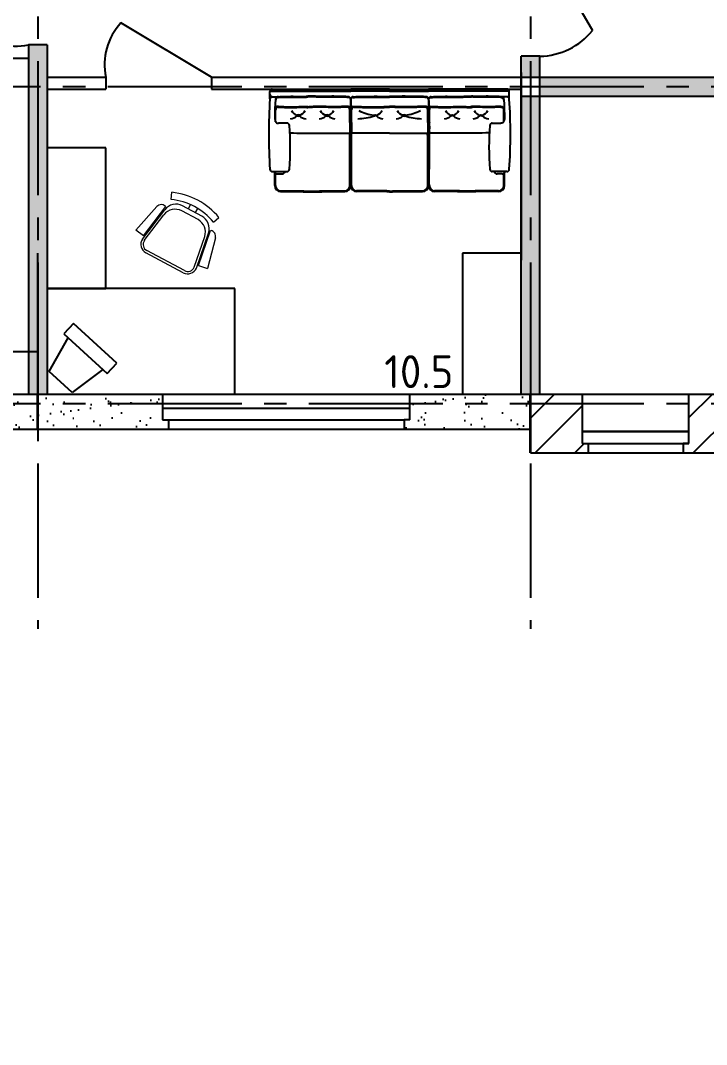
# Model space of a CAD drawing. Header units: millimetres. Extents: x -257254 to 390979, y -202328 to 355504.
# Drawn here: x 79481 to 85329, y 90613 to 99340 of the extents above; entities that cross this region are included whole.
import ezdxf

# ---------------------------------------------------------------- set-up
doc = ezdxf.new("R2010")
doc.units = ezdxf.units.MM
doc.linetypes.add('CENTER2', pattern=[28.575, 19.05, -3.175, 3.175, -3.175])
doc.layers.get('0').update_dxf_attribs({"lineweight": 25})
for name, color, linetype in [('МЕБЕЛЬ', 104, 'Continuous'), ('Окна', 4, 'Continuous'), ('оси', 1, 'CENTER2')]:
    doc.layers.add(name, color=color, linetype=linetype)
doc.styles.get("Standard").update_dxf_attribs({"font": 'GOST_Common.ttf'})

msp = doc.modelspace()

# ---------------------------------------------------------------- hatches: boundary and pattern name
h = msp.add_hatch()
h.set_pattern_fill('LINE', color=256, scale=75, angle=45)
h.paths.add_polyline_path([(84269.1248, 96076.14076), (83829.02596, 96076.14076), (83829.02596, 95656.14076), (84319.02935, 95656.14076), (84319.04756, 95736.2669), (84269.04756, 95736.27826)])
h.paths.add_polyline_path([(84269.14298, 96156.14076), (83829.02596, 96156.14076), (83829.02596, 96076.14076), (84269.1248, 96076.14076)])
h.paths.add_polyline_path([(88029.02596, 96076.14076), (85179.12483, 96076.14076), (85179.04754, 95736.07144), (85129.04754, 95736.08281), (85129.02937, 95656.14076), (88029.02596, 95656.14076)])
h.paths.add_polyline_path([(88029.02596, 96156.14076), (85179.14301, 96156.14076), (85179.12483, 96076.14076), (88029.02596, 96076.14076)])
h.paths.add_polyline_path([(88641.31346, 96076.14076), (88029.02596, 96076.14076), (88029.02596, 95656.14076), (88641.31346, 95656.14076)])
h.paths.add_polyline_path([(88641.31346, 96156.14076), (88029.02596, 96156.14076), (88029.02596, 96076.14076), (88641.31346, 96076.14076)])
h.paths.add_polyline_path([(89829.02596, 96076.14076), (89541.31346, 96076.14076), (89541.31346, 95656.14076), (89829.02596, 95656.14076)])
h.paths.add_polyline_path([(90226.71928, 96076.14076), (89829.02596, 96076.14076), (89829.02596, 95656.14076), (90226.71928, 95656.14076)])
h.paths.add_polyline_path([(89829.02596, 96156.14076), (89541.31346, 96156.14076), (89541.31346, 96076.14076), (89829.02596, 96076.14076)])
h.paths.add_polyline_path([(90226.71928, 96156.14076), (89829.02596, 96156.14076), (89829.02596, 96076.14076), (90226.71928, 96076.14076)])
h.paths.add_polyline_path([(79756.60777, 105928.96897), (79543.96164, 106258.25342), (79583.19033, 106289.25519), (79533.41597, 106352.23814), (79209.02596, 106096.14076), (79209.02596, 104396.14076), (79661.44414, 104396.14076)])
h.paths.add_polyline_path([(80924.00783, 107216.15399), (80974.00783, 107216.14263), (80974.02601, 107296.14262), (80729.18573, 107296.2669), (80522.32176, 107133.0485), (80571.75307, 107070.49964), (80620.68613, 107089.2218), (80725.28447, 106956.86626), (80923.93055, 106876.14076), (80923.95264, 106973.3203)])
h.paths.add_polyline_path([(80923.93055, 106876.14076), (80715.5801, 106969.14588), (80870.41467, 106773.22297)])
h.paths.add_polyline_path([(82729.18573, 107296.01462), (82484.02586, 107295.96917), (82484.00768, 107215.96917), (82534.01677, 107215.95781), (82533.94275, 106970.25072), (82453.19725, 106876.14076), (82732.76744, 106956.86626), (82837.36578, 107089.2218), (82886.19019, 107070.36215), (82935.6215, 107132.91101)])
h.paths.add_polyline_path([(82742.47181, 106969.14588), (82533.93045, 106876.14076), (82586.46825, 106771.74376)])
h.paths.add_polyline_path([(84249.02596, 106096.14076), (83924.63594, 106352.23814), (83874.86158, 106289.25519), (83914.09027, 106258.25342), (83749.02596, 106150.61564), (83749.02596, 104476.14076), (84249.02596, 104476.14076)])
h.paths.add_polyline_path([(83829.02596, 106150.61564), (83653.86233, 105928.96897), (83749.02596, 105853.83979), (83829.02596, 105790.30438)])
h.paths.add_polyline_path([(88029.02596, 106150.61564), (87943.96164, 106258.25342), (87983.19033, 106289.25519), (87933.41597, 106352.23814), (87609.02596, 106096.14076), (87609.02596, 104396.14076), (88029.02596, 104396.14076)])
h.paths.add_polyline_path([(88029.02596, 106150.61564), (88029.02596, 105793.15046), (88202.98824, 105930.4891)])
h.paths.add_polyline_path([(88109.02596, 105856.30835), (88029.02596, 105793.15046), (88029.02596, 104476.14076), (88109.02596, 104476.14076)])
h.paths.add_polyline_path([(89324.01696, 107216.32372), (89374.00783, 107216.14263), (89374.02601, 107296.14262), (89129.18573, 107296.2669), (88922.43041, 107132.91101), (88971.86172, 107070.36215), (89010.98176, 107101.50141), (89115.5801, 106969.14588), (89323.93055, 106876.14076), (89323.94356, 106973.38678)])
h.paths.add_polyline_path([(89323.93055, 106876.14076), (89115.5801, 106969.14588), (89270.38232, 106773.2639)])
h.paths.add_polyline_path([(91129.18573, 107296.01462), (90884.02586, 107295.96917), (90884.00768, 107215.96917), (90933.99764, 107215.95781), (90933.9223, 106796.09531), (90929.80134, 106796.12169), (90938.04137, 106876.12169), (91132.76744, 106956.86626), (91237.36578, 107089.2218), (91286.29884, 107070.49964), (91335.73015, 107133.0485)])
h.paths.add_polyline_path([(91142.47181, 106969.14588), (90854.11139, 106876.14076), (90986.46825, 106771.74376)])
h.paths.add_polyline_path([(92649.02596, 106096.14076), (92324.63594, 106352.23814), (92274.86158, 106289.25519), (92314.09027, 106258.25342), (92229.02596, 106150.61564), (92229.02596, 104476.14076), (92649.02596, 104476.14076)])
h.paths.add_polyline_path([(92229.02596, 106150.61564), (92053.86233, 105928.96897), (92149.02596, 105853.83979), (92149.02596, 105847.33451), (92229.02596, 105784.17661)])
h.paths.add_polyline_path([(92229.02596, 105784.17661), (92149.02596, 105847.33451), (92149.02596, 104476.14076), (92229.02596, 104476.14076)])
h.paths.add_polyline_path([(98349.02596, 106016.14076), (98399.02596, 106016.14076), (98399.02596, 106096.14076), (96429.02596, 106096.14076), (96429.02596, 105676.14076), (98349.02596, 105676.14076)])
h.paths.add_polyline_path([(100629.02596, 106096.14076), (99809.02596, 106096.14076), (99809.02596, 106016.14076), (99859.02596, 106016.14076), (99859.02596, 105676.14076), (100629.02596, 105676.14076)])
h.paths.add_polyline_path([(101829.02596, 106096.14076), (100629.02596, 106096.14076), (100629.02596, 105676.14076), (101829.02596, 105676.14076)])
h.paths.add_polyline_path([(98349.02596, 105676.14076), (96429.02596, 105676.14076), (96429.02596, 105596.14076), (98349.02596, 105596.14076)])
h.paths.add_polyline_path([(101829.02596, 105676.14076), (100629.02596, 105676.14076), (100629.02596, 105597.83062), (101750.72754, 105597.83062), (101829.02596, 105597.56509)])
h.paths.add_polyline_path([(100629.02596, 105676.14076), (99859.02596, 105676.14076), (99859.02596, 105597.83062), (100629.02596, 105597.83062)])
h.paths.add_polyline_path([(102249.02596, 106096.14076), (101829.02596, 106096.14076), (101829.02596, 105676.14076), (102249.02596, 105676.14076)])
h.paths.add_polyline_path([(102249.02596, 105676.14076), (101829.02596, 105676.14076), (101829.02596, 105597.56509), (101829.02596, 105596.14076), (102249.02596, 105596.14076)])
h.paths.add_polyline_path([(102249.02596, 105596.14076), (101829.02596, 105596.14076), (101829.02596, 104476.14076), (102249.02596, 104476.14076)])
h.paths.add_polyline_path([(101829.02596, 105596.14076), (101749.02596, 105596.14076), (101749.02882, 104476.14076), (101829.02596, 104476.14076)])
h.paths.add_polyline_path([(102249.02596, 104476.14076), (101829.02596, 104476.14076), (101829.02596, 104096.05804), (102169.02596, 104096.05804), (102169.02596, 104046.05804), (102249.02596, 104046.05804)])
h.paths.add_polyline_path([(101829.02596, 104476.14076), (101749.02882, 104476.14076), (101749.0298, 104096.05804), (101829.02596, 104096.05804)])
h.paths.add_polyline_path([(102249.02596, 102036.05804), (102169.02596, 102036.05804), (102169.02596, 101986.05804), (101829.02596, 101986.05804), (101829.02596, 100276.14076), (102249.02596, 100276.14076)])
h.paths.add_polyline_path([(101829.02596, 101986.05804), (101749.0352, 101986.05804), (101749.03958, 100276.14076), (101829.02596, 100276.14076)])
h.paths.add_polyline_path([(102249.02596, 96496.14076), (100629.02596, 96496.14076), (100629.02596, 96076.14076), (102304.7226, 96076.14076), (102409.64482, 96159.6608), (102440.78451, 96120.5415), (102505.1206, 96171.75422)])
h.paths.add_polyline_path([(101946.34822, 96076.14076), (100629.02596, 96076.14076), (100629.02596, 95996.14076), (102009.50611, 95996.14076)])
h.paths.add_polyline_path([(102249.02596, 88096.14076), (100549.02596, 88096.14076), (100549.02596, 87676.14076), (102304.7226, 87676.14076), (102409.64482, 87759.6608), (102440.78451, 87720.5415), (102505.1206, 87771.75422)])
h.paths.add_polyline_path([(101947.32502, 87676.14076), (100549.02596, 87676.14076), (100549.02596, 87596.14076), (102006.72498, 87596.14076), (102082.94196, 87499.59926), (102085.24966, 87501.43622)])
h.paths.add_polyline_path([(103284.81847, 86782.39757), (103223.97279, 86733.96328), (103255.7447, 86695.90254), (103121.54533, 86589.07735), (103029.04309, 86381.39591), (103127.56161, 86381.37352), (103369.20895, 86381.3186), (103368.96475, 86331.31865), (103448.83861, 86331.3005), (103449.02596, 86576.14076)])
h.paths.add_polyline_path([(103121.08747, 86589.65671), (102927.08682, 86435.22859), (103029.04309, 86381.39591), (102948.91306, 86381.41412)])
h.paths.add_polyline_path([(103029.04309, 86381.39591), (103029.07144, 86381.3959), (103127.56161, 86381.37352)], flags=17)
h.paths.add_polyline_path([(103449.02596, 84576.14077), (103448.96139, 84821.29148), (103368.83525, 84821.32788), (103368.84303, 84771.31878), (102948.84304, 84771.41424), (103029.02596, 84771.39602), (103029.02596, 84826.14076), (103029.02596, 84749.72199), (103121.70078, 84563.40087), (103255.90014, 84456.57568), (103225.03236, 84417.80044), (103285.87804, 84369.36615)])
h.paths.add_polyline_path([(103029.02596, 84749.72199), (103029.02596, 84771.39602), (102927.24227, 84717.24964), (103121.24292, 84562.82152)])
h.paths.add_polyline_path([(102505.1206, 83380.52731), (102440.78451, 83431.74003), (102409.64482, 83392.62073), (102304.7226, 83476.14076), (100548.53891, 83476.14076), (100548.53891, 83056.14076), (102249.02596, 83056.14076)])
h.paths.add_polyline_path([(102085.24966, 83650.8453), (101947.32502, 83476.14076), (102304.7226, 83476.14076)])
h.paths.add_polyline_path([(102085.24966, 83650.8453), (102082.94196, 83652.68227), (102006.72498, 83556.14076), (100629.02596, 83556.14076), (100629.02596, 83476.14076), (101947.32502, 83476.14076)])
h.paths.add_polyline_path([(100629.02596, 79276.14076), (98229.02596, 79276.14076), (98229.02596, 78856.14076), (100629.02596, 78856.14076)])
h.paths.add_polyline_path([(98229.02596, 79276.14076), (96429.02596, 79276.14076), (96429.02596, 78856.14076), (98229.02596, 78856.14076)])
h.paths.add_polyline_path([(96429.02596, 79276.14076), (94329.02596, 79276.14076), (94329.02596, 78856.14076), (96429.02596, 78856.14076)])
h.paths.add_polyline_path([(94329.02596, 79276.14076), (92229.02596, 79276.14076), (92229.02596, 78856.14076), (94329.02596, 78856.14076)])
h.paths.add_polyline_path([(92229.02596, 79276.14076), (92009.02596, 79276.14076), (92009.02596, 78856.14076), (92229.02596, 78856.14076)])
h.paths.add_polyline_path([(92229.02596, 79356.14076), (92009.02596, 79356.14076), (92009.02596, 79276.14076), (92229.02596, 79276.14076)])
h.paths.add_polyline_path([(94329.02596, 79356.14076), (93429.02596, 79356.14076), (92229.02596, 79356.14076), (92229.02596, 79276.14076), (94329.02596, 79276.14076)])
h.paths.add_polyline_path([(96429.02596, 79356.14076), (94329.02596, 79356.14076), (94329.02596, 79276.14076), (96429.02596, 79276.14076)])
h.paths.add_polyline_path([(98229.02596, 79356.14076), (97748.89825, 79356.14076), (96509.02596, 79356.14076), (96429.02596, 79356.14076), (96429.02596, 79276.14076), (98229.02596, 79276.14076)])
h.paths.add_polyline_path([(100629.02596, 79356.14076), (98229.02596, 79356.14076), (98229.02596, 79276.14076), (100629.02596, 79276.14076)])
at = {"ltscale": 50}
h = msp.add_hatch(color=256, dxfattribs=at)
h.dxf.hatch_style = 1
h.paths.add_polyline_path([(79629.02596, 99133.78106), (79549.02596, 99133.78106), (79549.02596, 98776.14076), (79629.02596, 98776.14076)])
h.paths.add_polyline_path([(79709.02596, 99133.78106), (79629.02596, 99133.78106), (79629.02596, 98776.14076), (79709.02596, 98776.14076)])
h.paths.add_polyline_path([(79629.02596, 98776.14076), (79549.02596, 98776.14076), (79549.02596, 96156.14076), (79629.02596, 96156.14076)])
h.paths.add_polyline_path([(79709.02596, 98776.14076), (79629.02596, 98776.14076), (79629.02596, 96156.14076), (79709.02596, 96156.14076)])
h.paths.add_polyline_path([(83829.02596, 98696.14076), (83749.02596, 98696.14076), (83749.02596, 97296.14076), (83749.02596, 96156.14076), (83829.02596, 96156.14076)])
h.paths.add_polyline_path([(83909.02596, 98696.14076), (83829.02596, 98696.14076), (83829.02596, 96156.14076), (83909.02596, 96156.14076)])
h.paths.add_polyline_path([(83829.02596, 99035.019), (83749.02596, 99035.019), (83749.02596, 98856.14076), (83829.02596, 98856.14076)])
h.paths.add_polyline_path([(83909.02596, 99035.019), (83829.02596, 99035.019), (83829.02596, 98856.14076), (83909.02596, 98856.14076)])
h.paths.add_polyline_path([(88029.02596, 98856.14076), (83909.02596, 98856.14076), (83909.02596, 98776.14076), (88029.02596, 98776.14076)])
h.paths.add_polyline_path([(88029.02596, 98776.14076), (83909.02596, 98776.14076), (83909.02596, 98696.14076), (88029.02596, 98696.14076)])
h.paths.add_polyline_path([(88741.31346, 98856.14076), (88029.02596, 98856.14076), (88029.02596, 98776.14076), (88741.31346, 98776.14076)])
h.paths.add_polyline_path([(88741.31346, 98776.14076), (88029.02596, 98776.14076), (88029.02596, 98696.14076), (88741.31346, 98696.14076)])
h.paths.add_polyline_path([(89749.02596, 98856.14076), (88741.31346, 98856.14076), (88741.31346, 98776.14076), (89749.02596, 98776.14076)])
h.paths.add_polyline_path([(89749.02596, 98776.14076), (88741.31346, 98776.14076), (88741.31346, 98696.14076), (89749.02596, 98696.14076)])
h.paths.add_polyline_path([(89829.02596, 99026.14076), (89749.02596, 99026.14076), (89749.02596, 98856.14076), (89829.02596, 98856.14076)])
h.paths.add_polyline_path([(89909.02596, 99026.14076), (89829.02596, 99026.14076), (89829.02596, 98856.14076), (89909.02596, 98856.14076)])
h.paths.add_polyline_path([(89829.02596, 98696.14076), (89749.02596, 98696.14076), (89749.02596, 96156.14076), (89829.02596, 96156.14076)])
h.paths.add_polyline_path([(89909.02596, 98696.14076), (89829.02596, 98696.14076), (89829.02596, 96156.14076), (89909.02596, 96156.14076)])
at = {"ltscale": 60}
h = msp.add_hatch(dxfattribs=at)
h.set_pattern_fill('AR-SAND', color=256, scale=5)
h.paths.add_polyline_path([(79500.10445, 96156.14087), (78555.10445, 96156.14087), (78555.10445, 96076.14087), (78605.10445, 96076.14087), (78605.10445, 95856.14087), (79500.10445, 95856.14087)])
h.paths.add_polyline_path([(80741.17458, 95936.14076), (80691.17458, 95936.14076), (80691.17458, 96156.14076), (79500.10445, 96156.14087), (79500.10445, 95856.14087), (79580.10445, 95856.14087), (80741.17458, 95856.14087)])
h.paths.add_polyline_path([(83829.02596, 96156.14076), (82801.17458, 96156.14076), (82801.17458, 95936.14076), (82751.17458, 95936.14076), (82751.17458, 95856.14087), (83829.02596, 95856.14087)])

# ---------------------------------------------------------------- linework, layer by layer
for p, q in [((83909.02596, 100035.019), (84356.41377, 99254.09382)), ((81109.02596, 98856.14076), (80337.00281, 99318.72077))]:
    msp.add_line(p, q)
at = {"ltscale": 50}
for p, q in [((79709.02596, 99133.78106), (79549.02596, 99133.78106)), ((83909.02596, 99035.019), (83749.02596, 99035.019)), ((83749.02596, 98896.14076), (83749.02596, 97296.14076)), ((79709.02596, 98856.14076), (80209.02596, 98856.14076)), ((80209.02596, 98856.14076), (80209.02596, 98756.14076)), ((81109.02596, 98856.14076), (81109.02596, 98756.14076)), ((81109.02596, 98856.14076), (83749.02596, 98856.14076)), ((83749.02596, 98856.14076), (88741.31346, 98856.14076)), ((83909.02596, 98776.14076), (83909.02596, 98856.14076)), ((79709.02596, 98776.14076), (79709.02596, 98696.14076)), ((79709.02596, 98756.14076), (80209.02596, 98756.14076)), ((81109.02596, 98756.14076), (83749.02596, 98756.14076)), ((83749.02596, 98696.14076), (88741.31346, 98696.14076)), ((85179.07026, 95836.00326), (84269.07029, 95836.27826)), ((85179.07026, 95836.07144), (84269.07029, 95836.27826)), ((83829.02596, 95656.14076), (88641.31346, 95656.14076))]:
    msp.add_line(p, q, dxfattribs=at)
at = {"ltscale": 20}
for p, q in [((79709.02596, 99133.78106), (79709.02596, 96156.14076)), ((83749.02596, 96156.14076), (83749.02596, 99035.019)), ((83909.02596, 96156.14076), (83909.02596, 99035.019)), ((75509.02596, 96156.14076), (88641.31346, 96156.14076)), ((83829.02596, 96156.14076), (83909.02596, 96156.14076)), ((75009.02596, 95856.14076), (83829.02596, 95856.14076))]:
    msp.add_line(p, q, dxfattribs=at)
at = {"lineweight": 35, "ltscale": 50}
for p, q in [((79629.02596, 95856.14076), (79629.02596, 96156.14076)), ((83829.02596, 95656.14076), (83829.02596, 96156.14076))]:
    msp.add_line(p, q, dxfattribs=at)
for centre, radius, start, end in [((80713.50725, 98965.56451), 516.2121, 136.832764389, 192.238082458), ((79439.6022, 99638.26235), 516.2121, 226.832764388, 282.238082458), ((83896.93909, 99626.06062), 591.16519, 271.171541834, 321.008169437)]:
    msp.add_arc(centre, radius, start, end)
at = {"layer": 'МЕБЕЛЬ', "ltscale": 20}
msp.add_line((79549.02596, 99133.78106), (79549.02596, 96156.14076), dxfattribs=at)
at = {"layer": 'МЕБЕЛЬ'}
for p, q in [((78629.02596, 99019.54269), (79549.02596, 99019.54269)), ((80209.02596, 98256.14076), (79709.02596, 98256.14076)), ((80209.02596, 97056.14076), (80209.02596, 98256.14076)), ((83749.02596, 97356.14076), (83249.02596, 97356.14076)), ((83249.02596, 97356.14076), (83249.02596, 96156.14076)), ((79709.02596, 97056.14076), (80209.02596, 97056.14076)), ((81309.02596, 97056.14076), (79709.02596, 97056.14076)), ((81309.02596, 96156.14076), (81309.02596, 97056.14076)), ((79931.81892, 96758.08843), (79850.67934, 96669.41786)), ((80300.68963, 96420.54673), (79931.81892, 96758.08843)), ((79725.84634, 96349.19835), (79886.75218, 96636.40876)), ((79850.67934, 96669.41786), (80219.55005, 96331.87616)), ((78629.02596, 96519.54269), (79629.02596, 96519.54269)), ((79921.8272, 96169.86259), (79725.84634, 96349.19835)), ((80182.57237, 96365.71324), (79921.8272, 96169.86259)), ((80219.55005, 96331.87616), (80300.68963, 96420.54673))]:
    msp.add_line(p, q, dxfattribs=at)
at = {"layer": 'МЕБЕЛЬ', "ltscale": 60}
for p, q in [((81607.27069, 98672.99103), (81607.38797, 98736.14076)), ((81607.48822, 98738.14076), (82295.57375, 98738.14076)), ((81609.05766, 98744.14076), (82295.57375, 98744.14076)), ((81627.38797, 98756.14076), (82295.57375, 98756.14076)), ((82627.56378, 98756.14076), (82295.57375, 98756.14076)), ((82627.56378, 98744.14076), (82295.57375, 98744.14076)), ((82627.56378, 98738.14076), (82295.57375, 98738.14076)), ((82627.56378, 98756.14076), (82959.55381, 98756.14076)), ((82627.56378, 98744.14076), (82959.55381, 98744.14076)), ((82627.56378, 98738.14076), (82959.55381, 98738.14076)), ((83627.7396, 98756.14076), (82959.55381, 98756.14076)), ((83646.0699, 98744.14076), (82959.55381, 98744.14076)), ((83647.63935, 98738.14076), (82959.55381, 98738.14076)), ((83647.85688, 98672.99103), (83647.7396, 98736.14076)), ((81627.38797, 98690.47007), (81679.27998, 98690.47007)), ((82296.32143, 98670.47007), (82294.88327, 98670.47007)), ((82958.80614, 98670.47007), (82960.24429, 98670.47007)), ((83627.7396, 98690.47007), (83575.84759, 98690.47007)), ((81654.86496, 98477.61114), (81655.19764, 98575.70241)), ((82288.14593, 98471.73364), (82288.14593, 98581.09907)), ((82303.00157, 98471.73364), (82303.00157, 98581.09907)), ((82952.12599, 98471.73364), (82952.12599, 98581.09907)), ((82966.98163, 98471.73364), (82966.98163, 98581.09907)), ((83600.26261, 98477.61114), (83599.92993, 98575.70241)), ((81752.62583, 98466.0165), (81679.00318, 98466.0165)), ((83502.50174, 98466.0165), (83576.12439, 98466.0165)), ((81627.11117, 98052.84682), (81752.62583, 98052.84682)), ((81668.63379, 98032.82361), (81709.81647, 98032.82361)), ((83628.0164, 98052.84682), (83502.50174, 98052.84682)), ((83586.49377, 98032.82361), (83545.3111, 98032.82361))]:
    msp.add_line(p, q, dxfattribs=at)
at = {"layer": 'МЕБЕЛЬ', "lineweight": 9}
for p, q in [((80764.98578, 97815.12535), (80771.34642, 97875.99964)), ((80644.34421, 97754.94582), (80464.33465, 97553.21001)), ((80528.03201, 97504.80912), (80718.64293, 97755.66012)), ((80718.64293, 97755.66012), (80714.94065, 97758.96367)), ((81025.6115, 97673.31576), (80862.75086, 97760.29706)), ((80928.93134, 97771.29746), (80909.6721, 97735.23716)), ((80990.63082, 97738.97163), (80971.11108, 97702.42357)), ((80520.06144, 97476.19807), (80710.67236, 97727.04907)), ((80535.98578, 97464.09784), (80703.08, 97683.99999)), ((80994.05568, 97643.06519), (80855.1585, 97717.24799)), ((81125.54867, 97622.55439), (81172.60402, 97661.69428)), ((80528.03201, 97504.80912), (80464.33465, 97553.21001)), ((80961.16157, 97237.01815), (81050.99751, 97498.18273)), ((80980.07396, 97230.51263), (81082.55333, 97528.4333)), ((80999.42, 97253.04822), (81101.89938, 97550.96889)), ((81142.62491, 97488.82196), (81075.06953, 97227.02613)), ((81101.89938, 97550.96889), (81106.70389, 97549.7291)), ((80868.41951, 97190.42608), (80548.83902, 97361.10898)), ((80877.84159, 97208.06763), (80558.2611, 97378.75053)), ((80999.42, 97253.04822), (81075.06953, 97227.02613))]:
    msp.add_line(p, q, dxfattribs=at)
at = {"layer": 'МЕБЕЛЬ', "ltscale": 50}
msp.add_line((79629.02596, 96156.14076), (79629.02596, 97356.14076), dxfattribs=at)
at = {"layer": 'МЕБЕЛЬ', "ltscale": 60}
for centre, radius, start, end in [((81627.38797, 98736.14076), 20, 90, 180), ((81627.38797, 98710.47007), 20, 180, 270), ((83627.7396, 98736.14076), 20, 0, 90), ((83627.7396, 98710.47007), 20, 270, 0), ((86278.40195, 98371.65844), 4680.83817, 176.339908787, 183.660091213), ((81627.11117, 98670.47007), 20, 90, 180), ((82274.82608, 98670.47007), 20, 0, 90), ((82280.99348, 98670.47007), 13.8326, 0, 90), ((82316.32143, 98670.47007), 20, 90, 180), ((82310.15402, 98670.47007), 13.8326, 90, 180), ((82938.80614, 98670.47007), 20, 0, 90), ((82944.97354, 98670.47007), 13.8326, 0, 90), ((82980.30149, 98670.47007), 20, 90, 180), ((82974.13408, 98670.47007), 13.8326, 90, 180), ((83628.0164, 98670.47007), 20, 0, 90), ((78976.72561, 98371.65844), 4680.83817, 356.339908787, 3.660091213), ((81772.94747, 98603.56049), 101.1392, 275.42702206, 310.276979686), ((81866.53258, 98615.37675), 87.12676, 209.711018408, 250.258637086), ((81924.55151, 98603.56049), 101.1392, 229.723020314, 264.57297794), ((81830.9664, 98615.37675), 87.12676, 289.741362914, 330.288981592), ((82018.59899, 98603.56049), 101.1392, 275.42702206, 310.276979686), ((82112.1841, 98615.37675), 87.12676, 209.711018408, 250.258637086), ((82170.20302, 98603.56049), 101.1392, 229.723020314, 264.57297794), ((82076.61791, 98615.37675), 87.12676, 289.741362914, 330.288981592), ((82268.14593, 98581.09907), 20, 0, 90), ((82274.14593, 98587.09907), 20, 0, 90), ((82317.00157, 98587.09907), 20, 90, 180), ((82323.00157, 98581.09907), 20, 90, 180), ((82337.23475, 99031.22689), 528.70377, 272.08948957, 287.284431622), ((82548.65309, 98948.07453), 418.40927, 243.9426691, 262.369066603), ((82580.54004, 98603.56049), 101.1392, 229.723020314, 264.57297794), ((82486.95493, 98615.37675), 87.12676, 289.741362914, 330.288981592), ((82674.58752, 98603.56049), 101.1392, 275.42702206, 310.276979686), ((82768.17263, 98615.37675), 87.12676, 209.711018408, 250.258637086), ((82917.89281, 99031.22689), 528.70377, 252.715568378, 267.91051043), ((82706.47447, 98948.07453), 418.40927, 277.630933397, 296.0573309), ((82932.12599, 98581.09907), 20, 0, 90), ((82938.12599, 98587.09907), 20, 0, 90), ((82980.98163, 98587.09907), 20, 90, 180), ((82986.98163, 98581.09907), 20, 90, 180), ((83084.92454, 98603.56049), 101.1392, 275.42702206, 310.276979686), ((83178.50965, 98615.37675), 87.12676, 209.711018408, 250.258637086), ((83236.52858, 98603.56049), 101.1392, 229.723020314, 264.57297794), ((83142.94347, 98615.37675), 87.12676, 289.741362914, 330.288981592), ((83330.57606, 98603.56049), 101.1392, 275.42702206, 310.276979686), ((83424.16117, 98615.37675), 87.12676, 209.711018408, 250.258637086), ((83482.18009, 98603.56049), 101.1392, 229.723020314, 264.57297794), ((83388.59498, 98615.37675), 87.12676, 289.741362914, 330.288981592), ((81752.62583, 98446.0165), 20, 0, 90), ((79653.8462, 98259.43166), 2126.97932, 354.967378083, 5.032621917), ((85601.28137, 98259.43166), 2126.97932, 174.967378083, 185.032621917), ((83502.50174, 98446.0165), 20, 90, 180), ((81627.11117, 98072.84682), 20, 180, 270), ((81667.12614, 98058.44569), 25.66639, 192.599817018, 273.367502609), ((81711.32412, 98058.44569), 25.66639, 266.632497391, 347.400182982), ((81752.62583, 98072.84682), 20, 270, 0), ((83502.50174, 98072.84682), 20, 180, 270), ((83543.80345, 98058.44569), 25.66639, 192.599817018, 273.367502609), ((83588.00142, 98058.44569), 25.66639, 266.632497391, 347.400182982), ((83628.0164, 98072.84682), 20, 270, 0), ((81698.46623, 97932.82361), 50, 180, 270), ((81698.46623, 97932.82361), 44, 180, 270), ((82244.93725, 97932.82361), 50, 270, 0), ((82244.93725, 97932.82361), 44, 270, 0), ((82346.21026, 97932.82361), 50, 180, 270), ((82346.21026, 97932.82361), 44, 180, 270), ((82908.91731, 97932.82361), 50, 270, 0), ((82908.91731, 97932.82361), 44, 270, 0), ((83010.19032, 97932.82361), 50, 180, 270), ((83010.19032, 97932.82361), 44, 180, 270), ((83556.66133, 97932.82361), 44, 270, 0), ((83556.66133, 97932.82361), 50, 270, 0)]:
    msp.add_arc(centre, radius, start, end, dxfattribs=at)
at = {"layer": 'МЕБЕЛЬ', "lineweight": 9}
for centre, radius, start, end in [((80708.62927, 97275.76753), 603.49982, 39.753140299, 84.034914649), ((80681.65136, 97721.65653), 50, 48.257356715, 138.257356715), ((80806.2184, 97654.44773), 120, 61.894027473, 142.77035501), ((80708.62927, 97275.76753), 542.29412, 39.753140299, 84.034914649), ((80798.62604, 97611.39865), 120, 61.894027473, 142.77035501), ((80969.07904, 97567.46643), 120, 341.017699937, 61.894027473), ((80937.52322, 97537.21586), 120, 341.017699937, 61.894027473), ((81094.21082, 97501.31502), 50, 345.530698231, 75.530698231), ((80586.52733, 97431.6752), 80, 146.183434336, 241.894027473), ((80586.52733, 97431.6752), 60, 146.183434336, 241.894027473), ((80906.10782, 97260.9923), 80, 241.894027473, 337.604620611), ((80906.10782, 97260.9923), 60, 241.894027473, 337.604620611)]:
    msp.add_arc(centre, radius, start, end, dxfattribs=at)
at = {"layer": 'МЕБЕЛЬ', "ltscale": 60, "extrusion": (0, 0, -1)}
for centre in [(81848.74949, 98530.06152), (82094.40101, 98530.06152), (82750.38954, 98530.06152)]:
    msp.add_ellipse(centre, major_axis=(-16, 0), ratio=0.3016232448, start_param=-1.5707963268, end_param=4.7123889804, dxfattribs=at)
at = {"layer": 'МЕБЕЛЬ', "ltscale": 60}
for centre in [(82504.73802, 98530.06152), (83160.72656, 98530.06152), (83406.37808, 98530.06152)]:
    msp.add_ellipse(centre, major_axis=(16, 0), ratio=0.3016232448, start_param=-1.5707963268, end_param=4.7123889804, dxfattribs=at)
for points in [[(81679.27998, 98690.47007), (81663.37127, 98687.09961), (81654.78055, 98663.71907), (81651.23188, 98621.87346), (81649.45579, 98516.90478), (81652.65134, 98483.57014), (81662.58754, 98467.96668), (81679.00318, 98466.0165)], [(83575.84759, 98690.47007), (83591.7563, 98687.09961), (83600.34701, 98663.71907), (83603.89569, 98621.87346), (83605.67177, 98516.90478), (83602.47623, 98483.57014), (83592.54002, 98467.96668), (83576.12439, 98466.0165)], [(82288.14593, 98471.73364), (82289.65282, 98448.6471), (82288.61938, 98420.4193), (82289.65282, 98394.60118), (82287.54329, 98380.492)], [(82303.00157, 98471.73364), (82301.49468, 98448.6471), (82302.52812, 98420.4193), (82301.49468, 98394.60118), (82303.60421, 98380.492)], [(82952.12599, 98471.73364), (82953.63288, 98448.6471), (82952.59944, 98420.4193), (82953.63288, 98394.60118), (82951.52336, 98380.492)], [(82966.98163, 98471.73364), (82965.47474, 98448.6471), (82966.50818, 98420.4193), (82965.47474, 98394.60118), (82967.58427, 98380.492)], [(81698.46623, 97888.82361), (81863.2711, 97888.44552), (81904.50176, 97886.69888), (82013.73995, 97886.69888), (82152.6909, 97888.44552), (82244.93725, 97888.82361)], [(81698.46623, 97882.82361), (81863.2711, 97882.44552), (81904.50176, 97880.69888), (82013.73995, 97880.69888), (82152.6909, 97882.44552), (82244.93725, 97882.82361)], [(83556.66133, 97888.82361), (83391.85646, 97888.44552), (83350.62581, 97886.69888), (83241.38762, 97886.69888), (83102.43666, 97888.44552), (83010.19032, 97888.82361)], [(83556.66133, 97882.82361), (83391.85646, 97882.44552), (83350.62581, 97880.69888), (83241.38762, 97880.69888), (83102.43666, 97882.44552), (83010.19032, 97882.82361)]]:
    msp.add_spline(points, degree=3, dxfattribs=at)
for points, knots in [([(81678.75868, 98683.59914), (81677.41199, 98683.67027), (81676.09096, 98683.72216), (81673.39017, 98683.63665), (81672.03448, 98683.50203), (81669.49208, 98682.87389), (81668.26792, 98682.35508), (81666.04098, 98680.91748), (81665.03326, 98680.01759), (81663.17332, 98678.01186), (81662.3459, 98676.92521), (81661.38364, 98675.49899), (81661.18127, 98675.18854), (81660.85726, 98674.67761), (81660.73281, 98674.4778), (81660.51583, 98674.12424), (81660.4226, 98673.97056), (81660.26932, 98673.71547), (81660.20877, 98673.61404), (81660.11081, 98673.44906), (81660.11672, 98673.46013), (81660.037, 98673.31502), (81659.97336, 98673.19571), (81659.722, 98672.69349), (81659.47357, 98672.16585), (81658.55136, 98669.93818), (81657.70029, 98667.5926), (81656.27414, 98662.32635), (81655.74577, 98660.13174), (81655.22527, 98657.58646)], [0.6291264674, 0.6291264674, 0.6291264674, 0.6291264674, 1.0191526006, 1.0191526006, 1.4139604491, 1.4139604491, 1.8087682975, 1.8087682975, 2.203576146, 2.203576146, 2.5983839944, 2.5983839944, 2.7071929769, 2.7071929769, 2.7768047964, 2.7768047964, 2.8302631812, 2.8302631812, 2.8655529665, 2.8655529665, 2.8876925478, 2.8876925478, 2.909832129, 2.909832129, 2.9541112915, 2.9541112915, 3.0426696165, 3.0426696165, 3.0916325138, 3.0916325138, 3.0916325138, 3.0916325138]), ([(81678.75868, 98683.59914), (81721.99731, 98686.74692), (81794.23832, 98689.11952), (81892.37839, 98685.3121), (81929.31593, 98689.03078), (81929.31593, 98689.03078), (81929.31593, 98689.03078)], [4.135083339, 4.135083339, 4.135083339, 4.135083339, 15.6229277322, 25.8173707497, 33.5718748668, 36.9020005731, 36.9020005731, 36.9020005731, 36.9020005731]), ([(81679.27998, 98690.47007), (81721.03522, 98692.21043), (81796.75585, 98695.36647), (81898.37833, 98691.29247), (81929.31593, 98695.05817), (81929.31593, 98695.05817), (81929.31593, 98695.05817)], [0, 0, 0, 0, 12.532509895, 22.7269529125, 30.4814570296, 33.2114202247, 33.2114202247, 33.2114202247, 33.2114202247]), ([(82274.82608, 98690.47007), (82219.58667, 98692.21043), (82143.86605, 98695.36647), (82042.24357, 98691.29247), (81973.34956, 98694.88667), (81938.41324, 98695.08004), (81929.31593, 98695.05817)], [0, 0, 0, 0, 12.532509895, 22.7269529125, 30.4814570296, 33.2114202247, 33.2114202247, 33.2114202247, 33.2114202247]), ([(82280.99348, 98684.30266), (82231.2421, 98686.29303), (82152.69653, 98689.36443), (82048.2435, 98685.3121), (81977.35005, 98688.99156), (81940.41351, 98689.0944), (81929.31593, 98689.03078)], [2.2415325651, 2.2415325651, 2.2415325651, 2.2415325651, 15.6229277322, 25.8173707497, 33.5718748668, 36.9020005731, 36.9020005731, 36.9020005731, 36.9020005731]), ([(82294.88327, 98670.47007), (82294.63107, 98644.29627), (82293.79372, 98565.8205), (82294.9194, 98468.52632), (82293.81919, 98397.4211), (82293.49741, 98378.61381)], [15.850982835, 15.850982835, 15.850982835, 15.850982835, 23.7034051243, 39.3944722432, 45.0373480236, 45.0373480236, 45.0373480236, 45.0373480236]), ([(82296.26423, 98670.47007), (82296.51644, 98644.29627), (82297.35378, 98565.8205), (82296.2281, 98468.52632), (82297.32831, 98397.4211), (82297.65009, 98378.61381)], [15.850982835, 15.850982835, 15.850982835, 15.850982835, 23.7034051243, 39.3944722432, 45.0373480236, 45.0373480236, 45.0373480236, 45.0373480236]), ([(82310.15402, 98684.30266), (82359.90541, 98686.29303), (82438.45097, 98689.36443), (82580.23363, 98686.28279), (82626.46738, 98686.76881), (82627.56378, 98686.78141)], [2.2415325651, 2.2415325651, 2.2415325651, 2.2415325651, 15.6229277322, 25.8173707497, 26.067033571, 26.067033571, 26.067033571, 26.067033571]), ([(82316.32143, 98690.47007), (82371.56083, 98692.21043), (82521.33968, 98695.20774), (82597.21244, 98692.61877), (82627.56378, 98692.66899)], [0, 0, 0, 0, 12.532509895, 21.583936469, 21.583936469, 21.583936469, 21.583936469]), ([(82938.80614, 98690.47007), (82883.56674, 98692.21043), (82733.78789, 98695.20774), (82657.91512, 98692.61877), (82627.56378, 98692.66899)], [0, 0, 0, 0, 12.532509895, 21.583936469, 21.583936469, 21.583936469, 21.583936469]), ([(82944.97354, 98684.30266), (82895.22216, 98686.29303), (82816.67659, 98689.36443), (82674.89393, 98686.28279), (82628.66018, 98686.76881), (82627.56378, 98686.78141)], [2.2415325651, 2.2415325651, 2.2415325651, 2.2415325651, 15.6229277322, 25.8173707497, 26.067033571, 26.067033571, 26.067033571, 26.067033571]), ([(82958.86333, 98670.47007), (82958.61113, 98644.29627), (82957.77378, 98565.8205), (82958.89946, 98468.52632), (82957.79925, 98397.4211), (82957.47747, 98378.61381)], [15.850982835, 15.850982835, 15.850982835, 15.850982835, 23.7034051243, 39.3944722432, 45.0373480236, 45.0373480236, 45.0373480236, 45.0373480236]), ([(82960.24429, 98670.47007), (82960.4965, 98644.29627), (82961.33385, 98565.8205), (82960.20817, 98468.52632), (82961.30838, 98397.4211), (82961.63015, 98378.61381)], [15.850982835, 15.850982835, 15.850982835, 15.850982835, 23.7034051243, 39.3944722432, 45.0373480236, 45.0373480236, 45.0373480236, 45.0373480236]), ([(82974.13408, 98684.30266), (83023.88547, 98686.29303), (83102.43103, 98689.36443), (83206.88406, 98685.3121), (83277.77752, 98688.99156), (83314.71406, 98689.0944), (83325.81163, 98689.03078)], [2.2415325651, 2.2415325651, 2.2415325651, 2.2415325651, 15.6229277322, 25.8173707497, 33.5718748668, 36.9020005731, 36.9020005731, 36.9020005731, 36.9020005731]), ([(82980.30149, 98690.47007), (83035.54089, 98692.21043), (83111.26152, 98695.36647), (83212.884, 98691.29247), (83281.77801, 98694.88667), (83316.71432, 98695.08004), (83325.81163, 98695.05817)], [0, 0, 0, 0, 12.532509895, 22.7269529125, 30.4814570296, 33.2114202247, 33.2114202247, 33.2114202247, 33.2114202247]), ([(83575.84759, 98690.47007), (83534.09234, 98692.21043), (83458.37171, 98695.36647), (83356.74924, 98691.29247), (83325.81163, 98695.05817), (83325.81163, 98695.05817), (83325.81163, 98695.05817)], [0, 0, 0, 0, 12.532509895, 22.7269529125, 30.4814570296, 33.2114202247, 33.2114202247, 33.2114202247, 33.2114202247]), ([(83576.36889, 98683.59914), (83533.13026, 98686.74692), (83460.88924, 98689.11952), (83362.74917, 98685.3121), (83325.81163, 98689.03078), (83325.81163, 98689.03078), (83325.81163, 98689.03078)], [4.135083339, 4.135083339, 4.135083339, 4.135083339, 15.6229277322, 25.8173707497, 33.5718748668, 36.9020005731, 36.9020005731, 36.9020005731, 36.9020005731]), ([(83576.36889, 98683.59914), (83577.71557, 98683.67027), (83579.0366, 98683.72216), (83581.73739, 98683.63665), (83583.09308, 98683.50203), (83585.63548, 98682.87389), (83586.85964, 98682.35508), (83589.08658, 98680.91748), (83590.0943, 98680.01759), (83591.95424, 98678.01186), (83592.78167, 98676.92521), (83593.74393, 98675.49899), (83593.9463, 98675.18854), (83594.2703, 98674.67761), (83594.39476, 98674.4778), (83594.61174, 98674.12424), (83594.70497, 98673.97056), (83594.85824, 98673.71547), (83594.9188, 98673.61404), (83595.01676, 98673.44906), (83595.01084, 98673.46013), (83595.09057, 98673.31502), (83595.15421, 98673.19571), (83595.40556, 98672.69349), (83595.654, 98672.16585), (83596.5762, 98669.93818), (83597.42727, 98667.5926), (83598.85343, 98662.32635), (83599.38179, 98660.13174), (83599.9023, 98657.58646)], [0.6291264674, 0.6291264674, 0.6291264674, 0.6291264674, 1.0191526006, 1.0191526006, 1.4139604491, 1.4139604491, 1.8087682975, 1.8087682975, 2.203576146, 2.203576146, 2.5983839944, 2.5983839944, 2.7071929769, 2.7071929769, 2.7768047964, 2.7768047964, 2.8302631812, 2.8302631812, 2.8655529665, 2.8655529665, 2.8876925478, 2.8876925478, 2.909832129, 2.909832129, 2.9541112915, 2.9541112915, 3.0426696165, 3.0426696165, 3.0916325138, 3.0916325138, 3.0916325138, 3.0916325138]), ([(81679.01542, 98607.09867), (81677.35924, 98607.18615), (81675.56286, 98607.25793), (81671.52892, 98607.01643), (81669.26311, 98606.67245), (81665.77328, 98605.24502), (81664.62968, 98604.59844), (81662.60392, 98603.17488), (81661.69579, 98602.38961), (81658.52245, 98599.23972), (81656.82519, 98596.64105), (81655.05403, 98593.65338), (81652.36281, 98588.74816), (81649.91585, 98576.78253)], [0.6291264674, 0.6291264674, 0.6291264674, 0.6291264674, 1.0943231526, 1.0943231526, 1.5951502485, 1.5951502485, 1.8583768918, 1.8583768918, 2.1216035352, 2.1216035352, 2.8706248435, 2.8706248435, 3.0916325138, 3.0916325138, 3.0916325138, 3.0916325138]), ([(81678.73105, 98601.71508), (81677.38436, 98601.78621), (81676.06333, 98601.83811), (81673.36254, 98601.75259), (81672.00685, 98601.61798), (81669.46445, 98600.98983), (81668.24029, 98600.47103), (81666.01335, 98599.03342), (81665.00563, 98598.13353), (81663.14569, 98596.1278), (81662.31827, 98595.04115), (81661.35601, 98593.61493), (81661.15364, 98593.30448), (81660.82963, 98592.79355), (81660.70518, 98592.59374), (81660.4882, 98592.24018), (81660.39497, 98592.0865), (81660.24169, 98591.83141), (81660.18114, 98591.72998), (81660.08318, 98591.565), (81660.08909, 98591.57607), (81660.00937, 98591.43096), (81659.94573, 98591.31165), (81659.69437, 98590.80943), (81659.44594, 98590.28179), (81658.52373, 98588.05412), (81657.67266, 98585.70854), (81656.2465, 98580.44229), (81655.71814, 98578.24768), (81655.19764, 98575.70241)], [0.6291264674, 0.6291264674, 0.6291264674, 0.6291264674, 1.0191526006, 1.0191526006, 1.4139604491, 1.4139604491, 1.8087682975, 1.8087682975, 2.203576146, 2.203576146, 2.5983839944, 2.5983839944, 2.7071929769, 2.7071929769, 2.7768047964, 2.7768047964, 2.8302631812, 2.8302631812, 2.8655529665, 2.8655529665, 2.8876925478, 2.8876925478, 2.909832129, 2.909832129, 2.9541112915, 2.9541112915, 3.0426696165, 3.0426696165, 3.0916325138, 3.0916325138, 3.0916325138, 3.0916325138]), ([(81678.73105, 98601.71508), (81726.82571, 98599.78591), (81802.57152, 98597.30688), (81904.15352, 98602.28915), (81929.39734, 98599.47805), (81922.20818, 98599.42177), (81929.39734, 98599.47805)], [0, 0, 0, 0, 12.532509895, 22.7269529125, 30.4814570296, 32.6389314705, 32.6389314705, 32.6389314705, 32.6389314705]), ([(81679.00318, 98607.09907), (81720.77231, 98605.73204), (81796.51813, 98603.25301), (81898.10013, 98608.23528), (81937.54459, 98605.40817), (81938.10445, 98605.41299), (81937.54459, 98605.40817)], [0, 0, 0, 0, 12.532509895, 22.7269529125, 30.4814570296, 30.6907530955, 30.6907530955, 30.6907530955, 30.6907530955]), ([(82268.14593, 98601.09907), (82213.79619, 98599.78591), (82138.05037, 98597.30688), (82036.46837, 98602.28915), (81969.4531, 98599.39341), (81936.42369, 98599.42177), (81929.23453, 98599.47805)], [0, 0, 0, 0, 12.532509895, 22.7269529125, 30.4814570296, 32.6389314705, 32.6389314705, 32.6389314705, 32.6389314705]), ([(82274.14593, 98607.09907), (82219.84958, 98605.73204), (82144.10377, 98603.25301), (82042.52177, 98608.23528), (81976.25891, 98605.37204), (81943.98156, 98605.36735), (81937.54459, 98605.40817)], [0, 0, 0, 0, 12.532509895, 22.7269529125, 30.4814570296, 32.413189121, 32.413189121, 32.413189121, 32.413189121]), ([(82317.00157, 98607.09907), (82371.29792, 98605.73204), (82521.28408, 98603.3748), (82597.13303, 98606.61771), (82627.56378, 98606.83114)], [0, 0, 0, 0, 12.532509895, 21.6103595643, 21.6103595643, 21.6103595643, 21.6103595643]), ([(82323.00157, 98601.09907), (82377.35131, 98599.78591), (82523.17502, 98597.4941), (82598.91937, 98600.49591), (82627.56378, 98600.82829)], [0, 0, 0, 0, 12.532509895, 21.0106240859, 21.0106240859, 21.0106240859, 21.0106240859]), ([(82938.12599, 98607.09907), (82883.82965, 98605.73204), (82733.84349, 98603.3748), (82657.99454, 98606.61771), (82627.56378, 98606.83114)], [0, 0, 0, 0, 12.532509895, 21.6103595643, 21.6103595643, 21.6103595643, 21.6103595643]), ([(82932.12599, 98601.09907), (82877.77625, 98599.78591), (82731.95254, 98597.4941), (82656.2082, 98600.49591), (82627.56378, 98600.82829)], [0, 0, 0, 0, 12.532509895, 21.0106240859, 21.0106240859, 21.0106240859, 21.0106240859]), ([(82980.98163, 98607.09907), (83035.27798, 98605.73204), (83111.0238, 98603.25301), (83212.6058, 98608.23528), (83278.86866, 98605.37204), (83311.14601, 98605.36735), (83317.58297, 98605.40817)], [0, 0, 0, 0, 12.532509895, 22.7269529125, 30.4814570296, 32.413189121, 32.413189121, 32.413189121, 32.413189121]), ([(82986.98163, 98601.09907), (83041.33138, 98599.78591), (83117.07719, 98597.30688), (83218.65919, 98602.28915), (83285.67446, 98599.39341), (83318.70388, 98599.42177), (83325.89304, 98599.47805)], [0, 0, 0, 0, 12.532509895, 22.7269529125, 30.4814570296, 32.6389314705, 32.6389314705, 32.6389314705, 32.6389314705]), ([(83576.12439, 98607.09907), (83534.35525, 98605.73204), (83458.60944, 98603.25301), (83357.02744, 98608.23528), (83317.58297, 98605.40817), (83317.02312, 98605.41299), (83317.58297, 98605.40817)], [0, 0, 0, 0, 12.532509895, 22.7269529125, 30.4814570296, 30.6907530955, 30.6907530955, 30.6907530955, 30.6907530955]), ([(83576.39652, 98601.71508), (83528.30186, 98599.78591), (83452.55604, 98597.30688), (83350.97404, 98602.28915), (83325.73023, 98599.47805), (83332.91939, 98599.42177), (83325.73023, 98599.47805)], [0, 0, 0, 0, 12.532509895, 22.7269529125, 30.4814570296, 32.6389314705, 32.6389314705, 32.6389314705, 32.6389314705]), ([(83576.11215, 98607.09867), (83577.76832, 98607.18615), (83579.56471, 98607.25793), (83583.59865, 98607.01643), (83585.86445, 98606.67245), (83589.35428, 98605.24502), (83590.49788, 98604.59844), (83592.52365, 98603.17488), (83593.43178, 98602.38961), (83596.60511, 98599.23972), (83598.30238, 98596.64105), (83600.07354, 98593.65338), (83602.76475, 98588.74816), (83605.21171, 98576.78253)], [0.6291264674, 0.6291264674, 0.6291264674, 0.6291264674, 1.0943231526, 1.0943231526, 1.5951502485, 1.5951502485, 1.8583768918, 1.8583768918, 2.1216035352, 2.1216035352, 2.8706248435, 2.8706248435, 3.0916325138, 3.0916325138, 3.0916325138, 3.0916325138]), ([(83576.39652, 98601.71508), (83577.7432, 98601.78621), (83579.06423, 98601.83811), (83581.76502, 98601.75259), (83583.12071, 98601.61798), (83585.66311, 98600.98983), (83586.88727, 98600.47103), (83589.11421, 98599.03342), (83590.12193, 98598.13353), (83591.98187, 98596.1278), (83592.8093, 98595.04115), (83593.77156, 98593.61493), (83593.97393, 98593.30448), (83594.29793, 98592.79355), (83594.42239, 98592.59374), (83594.63937, 98592.24018), (83594.7326, 98592.0865), (83594.88587, 98591.83141), (83594.94643, 98591.72998), (83595.04439, 98591.565), (83595.03847, 98591.57607), (83595.1182, 98591.43096), (83595.18184, 98591.31165), (83595.4332, 98590.80943), (83595.68163, 98590.28179), (83596.60383, 98588.05412), (83597.4549, 98585.70854), (83598.88106, 98580.44229), (83599.40942, 98578.24768), (83599.92993, 98575.70241)], [0.6291264674, 0.6291264674, 0.6291264674, 0.6291264674, 1.0191526006, 1.0191526006, 1.4139604491, 1.4139604491, 1.8087682975, 1.8087682975, 2.203576146, 2.203576146, 2.5983839944, 2.5983839944, 2.7071929769, 2.7071929769, 2.7768047964, 2.7768047964, 2.8302631812, 2.8302631812, 2.8655529665, 2.8655529665, 2.8876925478, 2.8876925478, 2.909832129, 2.909832129, 2.9541112915, 2.9541112915, 3.0426696165, 3.0426696165, 3.0916325138, 3.0916325138, 3.0916325138, 3.0916325138]), ([(81777.22221, 98383.18674), (81818.97746, 98381.44637), (81894.69809, 98378.29033), (81914.33054, 98382.36434), (82022.24356, 98376.73451), (82131.2587, 98381.80805), (82229.23909, 98377.33817), (82278.87116, 98379.86026), (82293.53637, 98380.90028)], [0, 0, 0, 0, 12.532509895, 22.7269529125, 30.4814570296, 44.9231881917, 55.4361752957, 59.8497288365, 59.8497288365, 59.8497288365, 59.8497288365]), ([(82288.93725, 97932.82361), (82289.16703, 97964.12429), (82289.74708, 98043.13556), (82287.54454, 98174.44276), (82288.9194, 98293.27423), (82287.81919, 98364.37945), (82287.49741, 98383.18674)], [0, 0, 0, 0, 9.3902129657, 23.7034051243, 39.3944722432, 45.0373480236, 45.0373480236, 45.0373480236, 45.0373480236]), ([(82294.93725, 97932.82361), (82295.16703, 97964.12429), (82295.74708, 98043.13556), (82293.54454, 98174.44276), (82294.9194, 98293.27423), (82293.81919, 98364.37945), (82293.49741, 98383.18674)], [0, 0, 0, 0, 9.3902129657, 23.7034051243, 39.3944722432, 45.0373480236, 45.0373480236, 45.0373480236, 45.0373480236]), ([(82296.21026, 97932.82361), (82295.98047, 97964.12429), (82295.40043, 98043.13556), (82297.60297, 98174.44276), (82296.2281, 98293.27423), (82297.32831, 98364.37945), (82297.65009, 98383.18674)], [0, 0, 0, 0, 9.3902129657, 23.7034051243, 39.3944722432, 45.0373480236, 45.0373480236, 45.0373480236, 45.0373480236]), ([(82627.56378, 98378.72091), (82592.84873, 98379.08229), (82514.35316, 98381.1244), (82361.90841, 98377.33817), (82312.27634, 98379.86026), (82297.61113, 98380.90028)], [34.9732028135, 34.9732028135, 34.9732028135, 34.9732028135, 44.9231881917, 55.4361752957, 59.8497288365, 59.8497288365, 59.8497288365, 59.8497288365]), ([(82302.21026, 97932.82361), (82301.98047, 97964.12429), (82301.40043, 98043.13556), (82303.60297, 98174.44276), (82302.2281, 98293.27423), (82303.32831, 98364.37945), (82303.65009, 98383.18674)], [0, 0, 0, 0, 9.3902129657, 23.7034051243, 39.3944722432, 45.0373480236, 45.0373480236, 45.0373480236, 45.0373480236]), ([(82627.56378, 98378.72091), (82662.27883, 98379.08229), (82740.7744, 98381.1244), (82893.21915, 98377.33817), (82942.85122, 98379.86026), (82957.51643, 98380.90028)], [34.9732028135, 34.9732028135, 34.9732028135, 34.9732028135, 44.9231881917, 55.4361752957, 59.8497288365, 59.8497288365, 59.8497288365, 59.8497288365]), ([(82952.91731, 97932.82361), (82953.1471, 97964.12429), (82953.72714, 98043.13556), (82951.5246, 98174.44276), (82952.89946, 98293.27423), (82951.79925, 98364.37945), (82951.47747, 98383.18674)], [0, 0, 0, 0, 9.3902129657, 23.7034051243, 39.3944722432, 45.0373480236, 45.0373480236, 45.0373480236, 45.0373480236]), ([(82958.91731, 97932.82361), (82959.1471, 97964.12429), (82959.72714, 98043.13556), (82957.5246, 98174.44276), (82958.89946, 98293.27423), (82957.79925, 98364.37945), (82957.47747, 98383.18674)], [0, 0, 0, 0, 9.3902129657, 23.7034051243, 39.3944722432, 45.0373480236, 45.0373480236, 45.0373480236, 45.0373480236]), ([(82960.19032, 97932.82361), (82959.96053, 97964.12429), (82959.38049, 98043.13556), (82961.58303, 98174.44276), (82960.20817, 98293.27423), (82961.30838, 98364.37945), (82961.63015, 98383.18674)], [0, 0, 0, 0, 9.3902129657, 23.7034051243, 39.3944722432, 45.0373480236, 45.0373480236, 45.0373480236, 45.0373480236]), ([(83477.90535, 98383.18674), (83436.1501, 98381.44637), (83360.42948, 98378.29033), (83340.79703, 98382.36434), (83232.884, 98376.73451), (83123.86887, 98381.80805), (83025.88847, 98377.33817), (82976.25641, 98379.86026), (82961.59119, 98380.90028)], [0, 0, 0, 0, 12.532509895, 22.7269529125, 30.4814570296, 44.9231881917, 55.4361752957, 59.8497288365, 59.8497288365, 59.8497288365, 59.8497288365]), ([(82966.19032, 97932.82361), (82965.96053, 97964.12429), (82965.38049, 98043.13556), (82967.58303, 98174.44276), (82966.20817, 98293.27423), (82967.30838, 98364.37945), (82967.63015, 98383.18674)], [0, 0, 0, 0, 9.3902129657, 23.7034051243, 39.3944722432, 45.0373480236, 45.0373480236, 45.0373480236, 45.0373480236]), ([(81648.46424, 97932.82361), (81648.23446, 97964.12429), (81647.96927, 98000.24686), (81648.10232, 98036.36848), (81648.1258, 98041.19024)], [0, 0, 0, 0, 9.3902129657, 10.83678278, 10.83678278, 10.83678278, 10.83678278]), ([(81654.46424, 97932.82361), (81654.23446, 97964.12429), (81653.98117, 97998.62608), (81654.09118, 98033.12701), (81654.10411, 98036.32804)], [0, 0, 0, 0, 9.3902129657, 10.3505485049, 10.3505485049, 10.3505485049, 10.3505485049]), ([(83600.66332, 97932.82361), (83600.89311, 97964.12429), (83601.1464, 97998.62608), (83601.03638, 98033.12701), (83601.02345, 98036.32804)], [0, 0, 0, 0, 9.3902129657, 10.3505485049, 10.3505485049, 10.3505485049, 10.3505485049]), ([(83606.66332, 97932.82361), (83606.89311, 97964.12429), (83607.15829, 98000.24686), (83607.02524, 98036.36848), (83607.00177, 98041.19024)], [0, 0, 0, 0, 9.3902129657, 10.83678278, 10.83678278, 10.83678278, 10.83678278]), ([(82627.56378, 97886.91232), (82564.52674, 97887.37942), (82470.74619, 97888.42009), (82376.95926, 97888.72398), (82346.21026, 97888.82361)], [42.9110511951, 42.9110511951, 42.9110511951, 42.9110511951, 61.8224449431, 71.0471566895, 71.0471566895, 71.0471566895, 71.0471566895]), ([(82627.56378, 97880.91232), (82564.52674, 97881.37942), (82470.74619, 97882.42009), (82376.95926, 97882.72398), (82346.21026, 97882.82361)], [42.9110511951, 42.9110511951, 42.9110511951, 42.9110511951, 61.8224449431, 71.0471566895, 71.0471566895, 71.0471566895, 71.0471566895]), ([(82627.56378, 97886.91232), (82690.60083, 97887.37942), (82784.38137, 97888.42009), (82878.1683, 97888.72398), (82908.91731, 97888.82361)], [42.9110511951, 42.9110511951, 42.9110511951, 42.9110511951, 61.8224449431, 71.0471566895, 71.0471566895, 71.0471566895, 71.0471566895]), ([(82627.56378, 97880.91232), (82690.60083, 97881.37942), (82784.38137, 97882.42009), (82878.1683, 97882.72398), (82908.91731, 97882.82361)], [42.9110511951, 42.9110511951, 42.9110511951, 42.9110511951, 61.8224449431, 71.0471566895, 71.0471566895, 71.0471566895, 71.0471566895])]:
    msp.add_open_spline(points, degree=3, knots=knots, dxfattribs=at)
at = {"layer": 'Окна'}
for p, q in [((80691.17458, 96156.14076), (80691.17458, 95936.14076)), ((82801.17458, 95936.14076), (82801.17458, 96156.14076)), ((84269.14302, 96156.27825), (84269.04756, 95736.27826)), ((85179.04754, 95736.07144), (85179.14299, 96156.07143)), ((80691.17458, 96036.14076), (82801.17458, 96036.14076)), ((80691.17458, 95936.14076), (80741.17458, 95936.14076)), ((80741.17458, 95936.14076), (82751.17458, 95936.14076)), ((80741.17458, 95936.14076), (80741.17458, 95856.14076)), ((82751.17458, 95936.14076), (82751.17458, 95856.14076)), ((82801.17458, 95936.14076), (82751.17458, 95936.14076)), ((80741.17458, 95856.14076), (82751.17458, 95856.14076)), ((84269.07029, 95836.27826), (85179.07026, 95836.00326)), ((84269.04756, 95736.27826), (85179.04754, 95736.07144)), ((84269.04756, 95736.27826), (84319.04756, 95736.2669)), ((84319.04756, 95736.2669), (84319.02938, 95656.2669)), ((85129.04754, 95736.08281), (85129.02936, 95656.08281)), ((85179.04754, 95736.07144), (85129.04754, 95736.08281)), ((84319.02938, 95656.2669), (85129.02934, 95656.01462))]:
    msp.add_line(p, q, dxfattribs=at)
at = {"layer": 'оси', "ltscale": 60}
for p, q in [((79629.02596, 110994.86086), (79629.02596, 94156.14076)), ((83829.02596, 110994.86086), (83829.02596, 94156.14076)), ((71651.5165, 98776.14076), (96349.02596, 98776.14076)), ((79709.02596, 98256.14076), (79709.02596, 97056.14076)), ((83749.02596, 96156.14076), (83749.02596, 97356.14076)), ((79709.02596, 97056.14076), (79709.02596, 96156.14076)), ((79709.02596, 96156.14076), (81309.02596, 96156.14076)), ((71651.5165, 96076.14076), (107563.39663, 96076.14076))]:
    msp.add_line(p, q, dxfattribs=at)

# ---------------------------------------------------------------- texts
at = {"ltscale": 50}
msp.add_text('10.5', height=280, dxfattribs=at).set_placement((82581.43794, 96207.62864, 591.99993))

doc.saveas('drawing.dxf')
